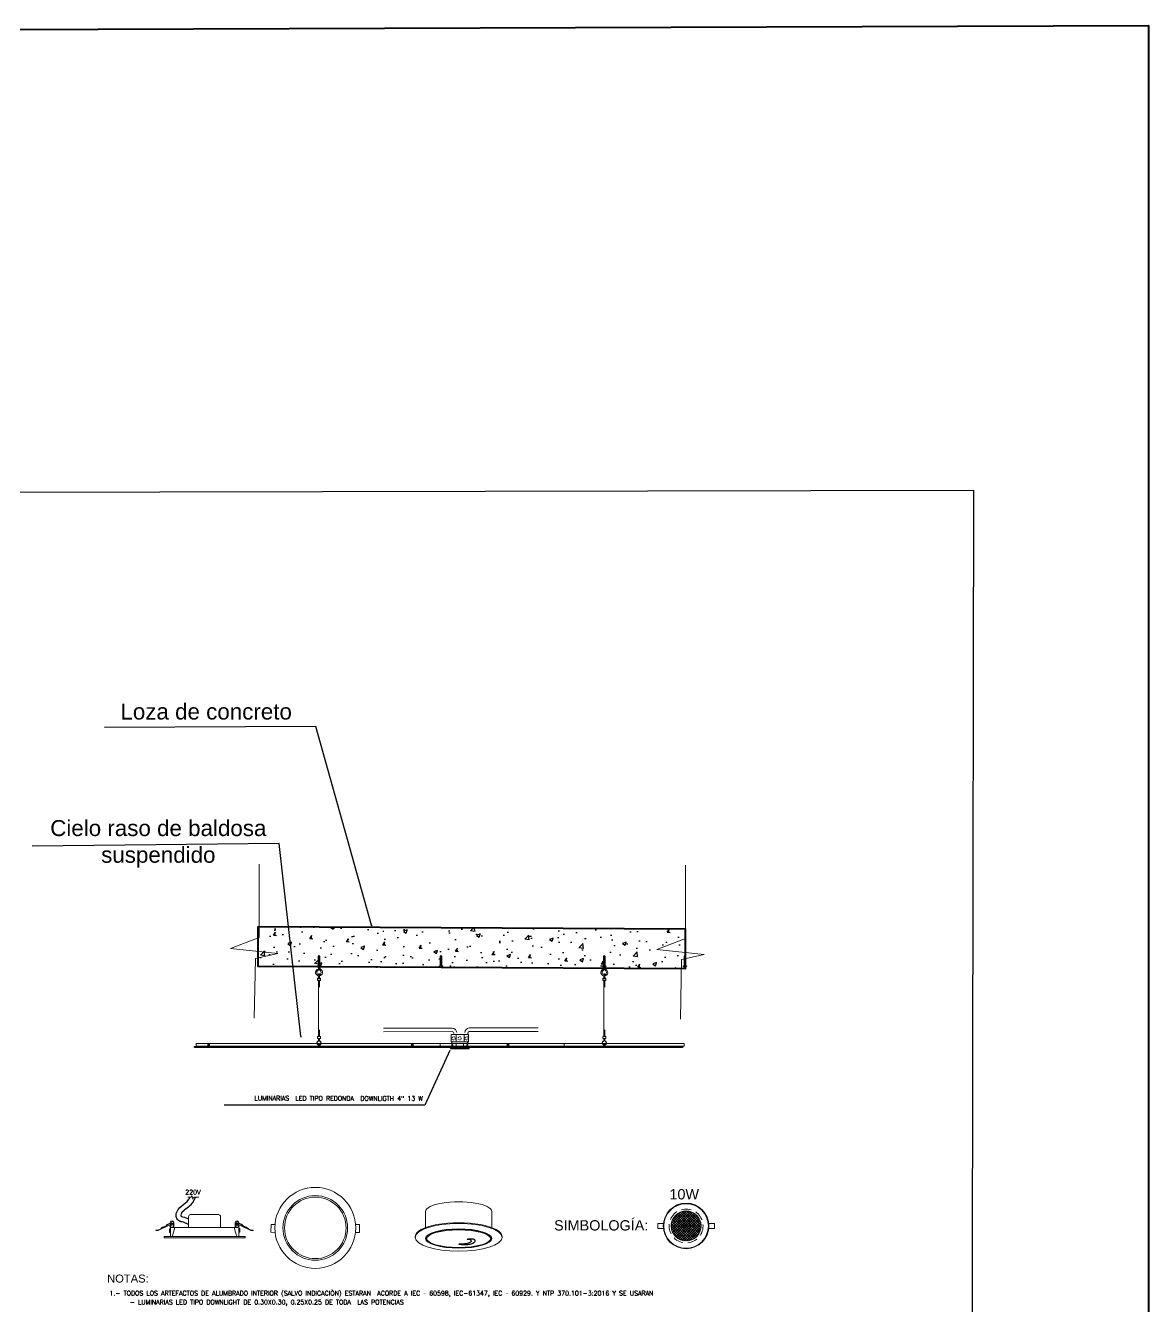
# Model space of a CAD drawing. Header units: inches. Extents: x 1693 to 10990, y 1878 to 5055.
# Drawn here: x 10663.2 to 10782.5, y 4143.4 to 4279.5 of the extents above; entities that cross this region are included whole.
import ezdxf

# ---------------------------------------------------------------- set-up
doc = ezdxf.new("R2010")
doc.units = ezdxf.units.IN
doc.linetypes.add('HIDDEN', pattern=[0.375, 0.25, -0.125])
doc.linetypes.add('RAYITAS', pattern=[0.375, 0.25, -0.125])
for name, color, linetype, lineweight in [('0-ALIMENTADOR', 1, 'Continuous', 0), ('0-metal', 154, 'Continuous', 20), ('903', 1, 'Continuous', 0), ('ALAMBRADO', 140, 'Continuous', 40), ('Cable Alumbrado', 150, 'Continuous', 30), ('CAJAPASE', 1, 'Continuous', 0), ('CIELO RASO', 41, 'Continuous', 13), ('CORTE LOSA', 67, 'Continuous', 40), ('HACH CONCRETO', 251, 'Continuous', 20), ('Luminarias', 6, 'Continuous', 0), ('MUROS-05', 7, 'Continuous', 40), ('PLUMA O.09', 102, 'Continuous', 9), ('PLUMA O.2', 5, 'Continuous', 20), ('R. INTERRUP.', 125, 'Continuous', 30), ('TABLEROS', 240, 'Continuous', 0), ('TEXTO1', 3, 'Continuous', 0), ('TORNILLO', 127, 'Continuous', 13), ('tuberia', 6, 'Continuous', 25)]:
    doc.layers.add(name, color=color, linetype=linetype, lineweight=lineweight)
doc.layers.add('ALUMINIO', color=7, linetype='Continuous', lineweight=30, true_color=0xd1d1d1)
doc.layers.add('TEXTO 1', color=7, linetype='Continuous', lineweight=0, true_color=0x2474f5)
doc.layers.add('CAJA DE ACOMETIDA', color=2, linetype='Continuous')
doc.layers.add('SELLOS', color=3, linetype='Continuous')
doc.styles.add('R80-50', font='ROMANS.shx', dxfattribs={"width": 1.3, "height": 0.13})
doc.styles.add('Romans', font='romans.shx')
doc.styles.get("Standard").update_dxf_attribs({"font": 'arial.ttf'})
doc.styles.add('SWIS', font='swisse.ttf')
doc.styles.add('TEXXXXXX', font='arial.ttf')
doc.dimstyles.get("Standard").update_dxf_attribs({"dimtxt": 0.18, "dimasz": 0.18, "dimexe": 0.18, "dimexo": 0.0625, "dimgap": 0.09, "dimtad": 0, "dimtih": 1, "dimtoh": 1, "dimdec": 4, "dimzin": 0, "dimdsep": 46, "dimtxsty": 'Standard', "dimcen": 0.09, "dimadec": 0, "dimazin": 0, "dimtfac": 1, "dimtdec": 4, "dimtofl": 0, "dimtmove": 0, "dimatfit": 3, "dimfxl": 1, "dimtolj": 1, "dimtzin": 0, "dimarcsym": 0})
doc.dimstyles.new('UNO-EN-50-2', dxfattribs={"dimtxt": 0.09, "dimasz": 0.08, "dimexe": 0.15, "dimexo": 0.1, "dimgap": 0.05, "dimtad": 2, "dimdec": 3, "dimzin": 4, "dimdsep": 46, "dimtxsty": 'R80-50', "dimblk1": 'TRAZO2', "dimblk2": 'TRAZO2', "dimsah": 1, "dimcen": 0.1, "dimdle": 0.09, "dimclrd": 256, "dimclre": 256, "dimclrt": 256, "dimadec": 0, "dimazin": 0, "dimtfac": 0.111111, "dimtdec": 3, "dimtix": 1, "dimtmove": 2, "dimatfit": 3, "dimldrblk": 'TRAZO2', "dimfxl": 1, "dimtvp": 1.25, "dimtolj": 1, "dimtzin": 4, "dimarcsym": 0})

# ---------------------------------------------------------------- blocks, each defined once
blk = doc.blocks.new('tarug')
at = {"layer": 'TORNILLO'}
for p, q in [((2278.0464, 1204.9755), (2278.0429, 1204.972)), ((2278.0464, 1204.9745), (2278.0434, 1204.9715)), ((2278.05, 1204.9755), (2278.05, 1205.0118)), ((2278.0505, 1205.0118), (2278.05, 1205.0118)), ((2278.05, 1204.9755), (2278.0505, 1204.9755)), ((2278.0505, 1204.9755), (2278.0505, 1205.0118)), ((2278.0541, 1204.9755), (2278.0576, 1204.972)), ((2278.0541, 1204.9745), (2278.0571, 1204.9715)), ((2278.0429, 1204.972), (2278.0439, 1204.971)), ((2278.0464, 1204.9734), (2278.0439, 1204.971)), ((2278.0531, 1204.9665), (2278.0474, 1204.9665)), ((2278.0541, 1204.9734), (2278.0566, 1204.971)), ((2278.0576, 1204.972), (2278.0566, 1204.971))]:
    blk.add_line(p, q, dxfattribs=at)
for points in [[(2278.0464, 1204.9677), (2278.0451, 1204.9665), (2278.0474, 1204.9665), (2278.0474, 1204.9758)], [(2278.0464, 1205.0085), (2278.0464, 1205.0118), (2278.0502, 1205.0164), (2278.0541, 1205.0118), (2278.0541, 1205.0085)], [(2278.0464, 1205.0085), (2278.0486, 1205.009), (2278.0486, 1205.0075), (2278.0464, 1205.007)], [(2278.0464, 1205.004), (2278.0464, 1205.007)], [(2278.0464, 1205.007), (2278.0464, 1205.004)], [(2278.0464, 1205.004), (2278.0486, 1205.0045), (2278.0486, 1205.003), (2278.0464, 1205.0025)], [(2278.0464, 1204.9995), (2278.0464, 1205.0025)], [(2278.0464, 1205.0025), (2278.0464, 1204.9995)], [(2278.0464, 1204.9995), (2278.0486, 1205), (2278.0486, 1204.9985), (2278.0464, 1204.998)], [(2278.0464, 1204.995), (2278.0464, 1204.998)], [(2278.0464, 1204.998), (2278.0464, 1204.995)], [(2278.0464, 1204.995), (2278.0486, 1204.9955), (2278.0486, 1204.994), (2278.0464, 1204.9935)], [(2278.0464, 1204.9905), (2278.0464, 1204.9935)], [(2278.0464, 1204.9935), (2278.0464, 1204.9905)], [(2278.0464, 1204.9905), (2278.0486, 1204.991), (2278.0486, 1204.9895), (2278.0464, 1204.989)], [(2278.0464, 1204.986), (2278.0464, 1204.989)], [(2278.0464, 1204.989), (2278.0464, 1204.986)], [(2278.0464, 1204.986), (2278.0486, 1204.9865), (2278.0486, 1204.985), (2278.0464, 1204.9845)], [(2278.0464, 1204.9815), (2278.0464, 1204.9845)], [(2278.0464, 1204.9845), (2278.0464, 1204.9815)], [(2278.0464, 1204.9815), (2278.0486, 1204.982), (2278.0486, 1204.9805), (2278.0464, 1204.98)], [(2278.0464, 1204.977), (2278.0464, 1204.98)], [(2278.0464, 1204.98), (2278.0464, 1204.977)], [(2278.0464, 1204.977), (2278.0486, 1204.9775), (2278.0486, 1204.976), (2278.0464, 1204.9755)], [(2278.0464, 1204.9677), (2278.0464, 1204.9755)], [(2278.0541, 1205.0085), (2278.0519, 1205.009), (2278.0519, 1205.0075), (2278.0541, 1205.007)], [(2278.0541, 1205.004), (2278.0519, 1205.0045), (2278.0519, 1205.003), (2278.0541, 1205.0025)], [(2278.0541, 1204.9995), (2278.0519, 1205), (2278.0519, 1204.9985), (2278.0541, 1204.998)], [(2278.0541, 1204.995), (2278.0519, 1204.9955), (2278.0519, 1204.994), (2278.0541, 1204.9935)], [(2278.0541, 1204.9905), (2278.0519, 1204.991), (2278.0519, 1204.9895), (2278.0541, 1204.989)], [(2278.0541, 1204.986), (2278.0519, 1204.9865), (2278.0519, 1204.985), (2278.0541, 1204.9845)], [(2278.0541, 1204.9815), (2278.0519, 1204.982), (2278.0519, 1204.9805), (2278.0541, 1204.98)], [(2278.0541, 1204.977), (2278.0519, 1204.9775), (2278.0519, 1204.976), (2278.0541, 1204.9755)], [(2278.0531, 1204.9758), (2278.0531, 1204.9665), (2278.0554, 1204.9665), (2278.0541, 1204.9677)], [(2278.0541, 1205.007), (2278.0541, 1205.004)], [(2278.0541, 1205.0025), (2278.0541, 1204.9995)], [(2278.0541, 1204.998), (2278.0541, 1204.995)], [(2278.0541, 1204.9935), (2278.0541, 1204.9905)], [(2278.0541, 1204.989), (2278.0541, 1204.986)], [(2278.0541, 1204.9845), (2278.0541, 1204.9815)], [(2278.0541, 1204.98), (2278.0541, 1204.977)], [(2278.0541, 1204.9755), (2278.0541, 1204.9677)]]:
    blk.add_lwpolyline(points, dxfattribs=at)
blk = doc.blocks.new('torgan')
at = {"layer": 'TORNILLO'}
for p, q in [((2278.0715, 1205.013), (2278.0697, 1205.0106)), ((2278.0697, 1204.9731), (2278.0697, 1205.0106)), ((2278.0715, 1205.013), (2278.0733, 1205.0106)), ((2278.0733, 1204.9752), (2278.0733, 1205.0106)), ((2278.0744, 1204.976), (2278.0686, 1204.9723)), ((2278.0686, 1204.9584), (2278.0686, 1204.9723)), ((2278.0686, 1204.9584), (2278.0795, 1204.9476)), ((2278.0744, 1204.9608), (2278.0744, 1204.976)), ((2278.0744, 1204.9608), (2278.0835, 1204.9516))]:
    blk.add_line(p, q, dxfattribs=at)
for points in [[(2278.0739, 1205.0104), (2278.0744, 1205.0098), (2278.0691, 1205.0064), (2278.0686, 1205.0071), (2278.0739, 1205.0104)], [(2278.0739, 1205.0067), (2278.0744, 1205.006), (2278.0691, 1205.0026), (2278.0686, 1205.0033), (2278.0739, 1205.0067)], [(2278.0739, 1205.0029), (2278.0744, 1205.0023), (2278.0691, 1204.9989), (2278.0686, 1204.9996), (2278.0739, 1205.0029)], [(2278.0739, 1204.9992), (2278.0744, 1204.9985), (2278.0691, 1204.9952), (2278.0686, 1204.9958), (2278.0739, 1204.9992)], [(2278.0739, 1204.9954), (2278.0744, 1204.9948), (2278.0691, 1204.9914), (2278.0686, 1204.9921), (2278.0739, 1204.9954)], [(2278.0739, 1204.9917), (2278.0744, 1204.991), (2278.0691, 1204.9877), (2278.0686, 1204.9883), (2278.0739, 1204.9917)], [(2278.0739, 1204.9879), (2278.0744, 1204.9873), (2278.0691, 1204.9839), (2278.0686, 1204.9846), (2278.0739, 1204.9879)], [(2278.0739, 1204.9842), (2278.0744, 1204.9835), (2278.0691, 1204.9802), (2278.0686, 1204.9808), (2278.0739, 1204.9842)], [(2278.0739, 1204.9804), (2278.0744, 1204.9798), (2278.0691, 1204.9764), (2278.0686, 1204.9771), (2278.0739, 1204.9804)]]:
    blk.add_lwpolyline(points, dxfattribs=at)
for centre, radius, start, end in [((2278.0715, 1204.9396), 0.017, 120.28309, 45), ((2278.0715, 1204.9396), 0.0112, 120.28309, 45), ((2278.0644, 1204.9518), 0.00287, 300.28309, 120.28309)]:
    blk.add_arc(centre, radius, start, end, dxfattribs=at)
blk = doc.blocks.new('TRAZO2')
blk.add_line((1.35, 0), (-1.15, 0))
at = {"color": 1}
blk.add_line((-0.5, -0.5), (0.5, 0.5), dxfattribs=at)
blk = doc.blocks.new('A$C63C62BEA')
at = {"layer": 'CAJAPASE', "color": 1, "linetype": 'Continuous'}
for p, q in [((0, 1.16), (2.66, 1.16)), ((0, 1.16), (0, 0.05)), ((0.05, 0), (2.61, 0)), ((0.74, 1.16), (0.74, 0.05)), ((2, 0.05), (2, 1.16)), ((2.66, 0.05), (2.66, 1.16))]:
    blk.add_line(p, q, dxfattribs=at)
at = {"layer": 'CAJAPASE', "color": 1, "linetype": 'HIDDEN', "ltscale": 0.5}
for centre in [(0.37, 0.55), (1.3, 0.55), (2.34, 0.55)]:
    blk.add_circle(centre, 0.246, dxfattribs=at)
at = {"layer": 'CAJAPASE', "color": 1, "linetype": 'Continuous'}
for centre, start, end in [((0.06, 0.06), 182.205, 267.795), ((2.6, 0.06), 272.205, 357.795)]:
    blk.add_arc(centre, 0.0562, start, end, dxfattribs=at)
blk = doc.blocks.new('LED DOWNLIGHT 4P 13W')
at = {"lineweight": 15}
h = blk.add_hatch(dxfattribs=at)
h.set_pattern_fill('ANSI37', color=6, scale=0.0028)
h.paths.add_polyline_path([(237.1826, -536.0203, 1), (237.3323, -536.0203, 1)])
h.paths.add_polyline_path([(237.1981, -536.033), (237.3155, -536.033), (237.3155, -536.0024), (237.1981, -536.0024)], flags=24)
at = {"layer": 'Cable Alumbrado', "lineweight": 18}
h = blk.add_hatch(dxfattribs=at)
h.set_pattern_fill('ANGLE', color=6, scale=1.133348)
h.set_pattern_definition([(0, (-31.638, 71.477), (0, 7.91644), [5.75741, -2.15903]), (90, (-31.638, 71.477), (-7.91644, 5e-16), [5.75741, -2.15903])])
h.paths.add_polyline_path([(237.1826, -536.0203, 1), (237.3323, -536.0203, 1)])
at = {"layer": 'Cable Alumbrado'}
h = blk.add_hatch(dxfattribs=at)
h.set_pattern_fill('ANGLE', color=6, scale=1.11044)
h.set_pattern_definition([(0, (-26.203, 59.198), (0, 7.75642), [5.64103, -2.11539]), (90, (-26.203, 59.198), (-7.75642, 5e-16), [5.64103, -2.11539])])
edge = h.paths.add_edge_path()
edge.add_arc((237.2575, -536.0203), 0.0749, 0, 360)
at = {"layer": 'Cable Alumbrado', "ltscale": 0.25}
h = blk.add_hatch(dxfattribs=at)
h.set_pattern_fill('ANGLE', color=6)
h.set_pattern_definition([(0, (0, 0), (0, 6.985), [5.08, -1.905]), (90, (0, 0), (-6.985, 4e-16), [5.08, -1.905])])
h.paths.add_polyline_path([(237.1826, -536.0203, 1), (237.3323, -536.0203, 1)])
h.paths.add_polyline_path([(237.1981, -536.033), (237.3155, -536.033), (237.3155, -536.0024), (237.1981, -536.0024)], flags=24)
at = {"layer": 'Cable Alumbrado', "color": 6, "lineweight": 15}
for points in [[(237.1155, -536.0078), (237.1442, -536.0078), (237.1442, -536.0329), (237.1155, -536.0329)], [(237.3708, -536.0078), (237.3995, -536.0078), (237.3995, -536.0329), (237.3708, -536.0329)]]:
    blk.add_lwpolyline(points, close=True, dxfattribs=at)
for radius in [0.1139, 0.1114]:
    blk.add_circle((237.2575, -536.0203), radius, dxfattribs=at)
at = {"layer": 'Cable Alumbrado', "color": 6, "linetype": 'RAYITAS', "lineweight": 15, "ltscale": 0.2}
blk.add_circle((237.2575, -536.0203), 0.0847, dxfattribs=at)
at = {"layer": 'Cable Alumbrado', "color": 6, "lineweight": 20}
blk.add_circle((237.2575, -536.0203), 0.0749, dxfattribs=at)
at = {"layer": 'Luminarias', "linetype": 'RAYITAS'}
blk.add_text(' 13W', height=0.02, dxfattribs=at).set_placement((237.2183, -536.0276))

msp = doc.modelspace()

# ---------------------------------------------------------------- hatches: boundary and pattern name
at = {"layer": 'HACH CONCRETO', "lineweight": 25}
h = msp.add_hatch(dxfattribs=at)
h.set_pattern_fill('AR-CONC', color=256, scale=0.021256)
h.set_pattern_definition([(50, (-53514.7297, -29080.659), (3.87249651, -0.33879938), [0.40492462, -4.45417086]), (355, (-53514.7297, -29080.659), (-0.74913014, 4.06108248), [0.3239397, -3.5633491]), (100.4514447, (-53514.407, -29080.687), (3.12336636, 3.72228293), [0.34413298, -3.7854659]), (46.1842, (-53514.7297, -29079.579), (5.76202513, -0.89364692), [0.60738694, -6.6812563]), (96.635558, (-53514.2495, -29079.6536), (5.04623515, 5.25926144), [0.5161997, -5.67820397]), (351.184151, (-53514.7297, -29079.579), (5.04623515, 5.25926144), [0.48590885, -5.34499934]), (21, (-53514.1898, -29079.849), (3.22269818, -2.17373737), [0.40492462, -4.45417086]), (326, (-53514.1898, -29079.849), (1.31365685, 3.91507837), [0.3239397, -3.5633367]), (71.451445, (-53513.9212, -29080.0302), (4.53635503, 1.74134102), [0.34413298, -3.78545937]), (37.5, (-53514.7297, -29080.6589), (0.065650998, 1.797292247), [0, -3.52014473, 0, -3.61732664, 0, -3.57683418]), (7.5, (-53514.7297, -29080.659), (1.420311113, 2.129426854), [0, -2.062416084, 0, -3.439159805, 0, -1.363246234]), (327.5, (-53515.9337, -29080.6589), (2.882098202, -0.121769528), [0, -1.349748746, 0, -4.21121609, 0, -5.58795981]), (317.5, (-53516.4735, -29080.659), (3.14861696, 0.54046259), [0, -1.75467337, 0, -2.7966794, 0, -3.96826131])])
h.paths.add_polyline_path([(10687.89, 4183.75), (10687.89, 4179.499), (10733.302, 4179.249), (10733.302, 4183.5)])

# ---------------------------------------------------------------- linework, layer by layer
at = {"color": 1, "lineweight": 0, "elevation": 152524.306}
msp.add_lwpolyline([(10709.33, 4171.334), (10708.987, 4171.334, 0.4150621), (10708.938, 4171.285), (10708.939, 4171.013), (10709.722, 4171.013), (10709.721, 4171.285, 0.4133655), (10709.672, 4171.334), (10709.33, 4171.334)], format="xyb", dxfattribs=at)
msp.add_lwpolyline([(10708.604, 4171.013), (10710.057, 4171.013)], dxfattribs=at)
at = {"color": 1, "lineweight": 0}
for points in [[(10681.597, 4154.975), (10681.072, 4154.975), (10680.956, 4154.764), (10680.86, 4155.168), (10680.781, 4154.975), (10680.445, 4154.975)], [(10679.052, 4151.75), (10685.361, 4151.75)], [(10677.918, 4150.652), (10686.519, 4150.652)]]:
    msp.add_lwpolyline(points, dxfattribs=at)
msp.add_lwpolyline([(10682.202, 4153.143), (10680.715, 4153.143, 0.4150621), (10680.502, 4152.93), (10680.506, 4151.75), (10683.907, 4151.75), (10683.903, 4152.931, 0.4133655), (10683.691, 4153.143), (10682.202, 4153.143)], format="xyb", dxfattribs=at)
at = {"color": 3, "lineweight": 30}
for points, knots in [([(10680.505, 4152.101), (10679.967, 4152.336), (10679.855, 4152.353), (10679.677, 4152.392), (10679.587, 4152.392), (10679.285, 4152.616), (10679.21, 4152.804), (10679.174, 4153.041), (10679.183, 4153.145), (10679.268, 4153.54), (10679.489, 4153.864), (10680.079, 4154.306), (10680.319, 4154.425), (10680.582, 4154.826), (10680.622, 4154.895), (10680.661, 4154.975)], [0, 0, 0, 0, 0.5828498, 0.5828498, 0.8462408, 0.8462408, 1.1096317, 1.1096317, 1.3730227, 1.3730227, 2.0710269, 2.0710269, 2.7690312, 2.7690312, 2.897175, 2.897175, 2.897175, 2.897175]), ([(10680.503, 4152.67), (10679.889, 4152.945), (10679.636, 4152.773), (10679.762, 4153.64), (10680.896, 4154.087), (10681.23, 4154.975)], [0, 0, 0, 0, 1, 2, 2.9875285, 2.9875285, 2.9875285, 2.9875285])]:
    msp.add_open_spline(points, degree=3, knots=knots, dxfattribs=at)
at = {"layer": '0-ALIMENTADOR', "color": 3}
for p, q in [((10708.492, 4171.141, 152524.306), (10708.492, 4171.114, 152524.306)), ((10708.578, 4171.015, 152524.306), (10708.578, 4171.141, 152524.306)), ((10710.084, 4171.013, 152524.306), (10710.084, 4171.14, 152524.306)), ((10710.169, 4171.14, 152524.306), (10710.169, 4171.112, 152524.306)), ((10678.567, 4152.307), (10678.567, 4152.187)), ((10678.938, 4151.758), (10678.938, 4152.307)), ((10685.477, 4151.75), (10685.477, 4152.3)), ((10685.847, 4152.3), (10685.847, 4152.18))]:
    msp.add_line(p, q, dxfattribs=at)
at = {"layer": '0-ALIMENTADOR', "color": 3, "elevation": 152524.306}
for points in [[(10708.478, 4171.566), (10708.461, 4171.517), (10708.494, 4171.257, -0.2150706), (10708.482, 4171.218), (10708.476, 4171.21), (10708.476, 4171.2)], [(10708.537, 4171.184), (10708.533, 4171.247, 0.1529493), (10708.523, 4171.274, 0.0267498), (10708.507, 4171.3), (10708.5, 4171.391, 0.0599848), (10708.496, 4171.409), (10708.481, 4171.444), (10708.472, 4171.521), (10708.487, 4171.567), (10708.479, 4171.569)], [(10708.481, 4171.444), (10708.502, 4171.276), (10708.506, 4171.272, -0.1997668), (10708.523, 4171.238), (10708.526, 4171.184)], [(10710.125, 4171.182), (10710.128, 4171.245, -0.1529493), (10710.139, 4171.273, -0.0267498), (10710.155, 4171.299), (10710.162, 4171.389, -0.0599848), (10710.166, 4171.407), (10710.181, 4171.443), (10710.191, 4171.519), (10710.176, 4171.565), (10710.184, 4171.567)], [(10710.181, 4171.443), (10710.16, 4171.274), (10710.156, 4171.27, 0.1997668), (10710.139, 4171.236), (10710.136, 4171.182)], [(10710.185, 4171.564), (10710.201, 4171.515), (10710.167, 4171.255, 0.2150706), (10710.179, 4171.216), (10710.186, 4171.208), (10710.185, 4171.198)]]:
    msp.add_lwpolyline(points, format="xyb", dxfattribs=at)
for points in [[(10708.51, 4171.137), (10708.507, 4171.015)], [(10708.558, 4171.137), (10708.559, 4171.015)], [(10710.103, 4171.135), (10710.103, 4171.013)], [(10710.151, 4171.135), (10710.154, 4171.013)], [(10708.343, 4170.76), (10710.324, 4170.76), (10710.324, 4170.793), (10708.343, 4170.793), (10708.343, 4170.76)], [(10708.494, 4170.984), (10708.473, 4170.984), (10708.473, 4170.897), (10708.494, 4170.897)], [(10708.492, 4171.114), (10708.492, 4171.114), (10708.492, 4171.015)], [(10708.494, 4170.793), (10708.494, 4171.013), (10708.604, 4171.013)], [(10710.174, 4170.793), (10710.174, 4171.013), (10710.057, 4171.013)], [(10710.169, 4171.112), (10710.169, 4171.112), (10710.169, 4171.013)], [(10710.174, 4170.991), (10710.194, 4170.991), (10710.194, 4170.905), (10710.174, 4170.905)]]:
    msp.add_lwpolyline(points, dxfattribs=at)
at = {"layer": '0-ALIMENTADOR', "color": 3}
for points in [[(10678.567, 4152.238), (10678.567, 4152.238), (10678.297, 4152.13, 0.1529493), (10678.198, 4152.049, 0.0267498), (10678.113, 4151.949), (10677.752, 4151.796, 0.0599848), (10677.681, 4151.756), (10677.556, 4151.643), (10677.252, 4151.499), (10677.044, 4151.499), (10677.047, 4151.462)], [(10677.556, 4151.643), (10678.222, 4151.962), (10678.231, 4151.984, -0.1997668), (10678.348, 4152.099), (10678.567, 4152.187)], [(10685.847, 4152.23), (10685.847, 4152.23), (10686.118, 4152.122, -0.1529493), (10686.216, 4152.042, -0.0267498), (10686.302, 4151.941), (10686.663, 4151.788, -0.0599848), (10686.734, 4151.748), (10686.859, 4151.636), (10687.162, 4151.491), (10687.37, 4151.491), (10687.367, 4151.455)], [(10686.859, 4151.636), (10686.193, 4151.954), (10686.184, 4151.976, 0.1997668), (10686.067, 4152.091), (10685.847, 4152.18)], [(10677.059, 4151.462), (10677.284, 4151.462), (10678.311, 4151.957, -0.2150706), (10678.486, 4151.961), (10678.527, 4151.944), (10678.567, 4151.959)], [(10687.355, 4151.455), (10687.131, 4151.455), (10686.104, 4151.949, 0.2150706), (10685.929, 4151.953), (10685.888, 4151.936), (10685.847, 4151.951)]]:
    msp.add_lwpolyline(points, format="xyb", dxfattribs=at)
for points in [[(10678.567, 4152.187), (10678.567, 4152.187), (10678.567, 4151.758)], [(10678.646, 4152.286), (10678.633, 4151.758)], [(10678.854, 4152.286), (10678.856, 4151.758)], [(10685.56, 4152.279), (10685.559, 4151.75)], [(10685.768, 4152.279), (10685.782, 4151.75)], [(10685.847, 4152.18), (10685.847, 4152.18), (10685.847, 4151.75)], [(10689.692, 4152.098), (10689.272, 4152.104), (10689.261, 4151.255), (10689.702, 4151.253)], [(10698.26, 4152.098), (10698.68, 4152.098), (10698.68, 4151.249), (10698.25, 4151.252)], [(10677.918, 4150.652), (10686.519, 4150.652), (10686.519, 4150.796), (10677.918, 4150.796), (10677.918, 4150.652)], [(10678.574, 4151.624), (10678.485, 4151.624), (10678.485, 4151.248), (10678.574, 4151.248)], [(10678.574, 4150.796), (10678.574, 4151.75), (10679.052, 4151.75)], [(10685.866, 4150.796), (10685.866, 4151.75), (10685.361, 4151.75)], [(10685.866, 4151.656), (10685.955, 4151.656), (10685.955, 4151.28), (10685.866, 4151.28)]]:
    msp.add_lwpolyline(points, dxfattribs=at)
for centre, radius in [((10708.534, 4171.137, 152524.306), 0.024), ((10710.127, 4171.135, 152524.306), 0.024), ((10693.976, 4151.726), 4.3), ((10693.976, 4151.726), 3.434), ((10693.976, 4151.726), 3.27), ((10678.75, 4152.286), 0.104), ((10685.664, 4152.279), 0.104)]:
    msp.add_circle(centre, radius, dxfattribs=at)
for centre, radius, start, end in [((10708.568, 4171.197, 152524.306), 0.092, 177.73108, 214.59892), ((10708.535, 4171.141, 152524.306), 0.0427, 0, 180), ((10708.568, 4171.197, 152524.306), 0.092, 230.93673, 235.83549), ((10710.127, 4171.14, 152524.306), 0.0427, 0, 180), ((10710.083, 4171.201, 152524.306), 0.103, 307.35072, 311.93248), ((10710.083, 4171.201, 152524.306), 0.103, 327.06006, 358.85667), ((10706.382, 4171.587, 152524.306), 2.295, 339.76249, 345.51661), ((10711.932, 4171.486, 152524.306), 1.934, 194.16279, 201.00167), ((10678.753, 4152.307), 0.185, 0, 180), ((10678.382, 4152.4), 0.487, 301.73485, 340.1226), ((10685.662, 4152.3), 0.185, 0, 180), ((10686.032, 4152.392), 0.487, 199.8774, 238.26515), ((10669.407, 4154.242), 9.962, 339.76249, 345.51661), ((10693.499, 4153.804), 8.393, 194.16279, 201.00167)]:
    msp.add_arc(centre, radius, start, end, dxfattribs=at)
at = {"layer": '0-metal', "elevation": 198180.461}
for points in [[(10694.202, 4178.247), (10694.538, 4178.247), (10694.538, 4178.024), (10694.202, 4178.024)], [(10694.213, 4178.236), (10694.528, 4178.236), (10694.528, 4178.034), (10694.213, 4178.034)], [(10724.526, 4178.247), (10724.862, 4178.247), (10724.862, 4178.024), (10724.526, 4178.024)], [(10724.537, 4178.236), (10724.851, 4178.236), (10724.851, 4178.034), (10724.537, 4178.034)], [(10694.528, 4172.051), (10694.213, 4172.051), (10694.213, 4171.85), (10694.528, 4171.85)], [(10724.851, 4172.051), (10724.537, 4172.051), (10724.537, 4171.85), (10724.851, 4171.85)]]:
    msp.add_lwpolyline(points, close=True, dxfattribs=at)
for points in [[(10694.306, 4178.459), (10694.306, 4178.236)], [(10694.306, 4172.051), (10694.306, 4178.034)], [(10694.317, 4178.461), (10694.317, 4178.236)], [(10694.317, 4172.051), (10694.317, 4178.034)], [(10694.423, 4178.247), (10694.423, 4178.461)], [(10694.423, 4177.294), (10694.423, 4178.024)], [(10694.434, 4178.247), (10694.434, 4178.459)], [(10694.434, 4177.294), (10694.434, 4178.024)], [(10724.63, 4178.459), (10724.63, 4178.236)], [(10724.63, 4172.051), (10724.63, 4178.034)], [(10724.641, 4178.461), (10724.641, 4178.236)], [(10724.641, 4172.051), (10724.641, 4178.034)], [(10724.747, 4178.247), (10724.747, 4178.461)], [(10724.747, 4177.294), (10724.747, 4178.024)], [(10724.758, 4178.247), (10724.758, 4178.459)], [(10724.758, 4177.294), (10724.758, 4178.024)], [(10694.423, 4172.051), (10694.423, 4172.781)], [(10694.434, 4172.051), (10694.434, 4172.781)], [(10724.747, 4172.051), (10724.747, 4172.781)], [(10724.758, 4172.051), (10724.758, 4172.781)], [(10694.306, 4171.579), (10694.306, 4171.85)], [(10694.317, 4171.579), (10694.317, 4171.85)], [(10724.63, 4171.579), (10724.63, 4171.85)], [(10724.641, 4171.579), (10724.641, 4171.85)]]:
    msp.add_lwpolyline(points, dxfattribs=at)
for points in [[(10694.314, 4171.589, 7.3289386), (10694.434, 4171.587), (10694.434, 4171.85)], [(10694.317, 4171.579, 7.8729833), (10694.423, 4171.579), (10694.423, 4171.85)], [(10724.638, 4171.589, 7.3289386), (10724.758, 4171.587), (10724.758, 4171.85)], [(10724.641, 4171.579, 7.8729833), (10724.747, 4171.579), (10724.747, 4171.85)]]:
    msp.add_lwpolyline(points, format="xyb", dxfattribs=at)
at = {"layer": '0-metal', "extrusion": (0, 0, -1)}
for centre, start_param, end_param in [((10694.37, 4178.562, 198180.461), 3.9553045, 4.3393272), ((10694.37, 4178.562, 198180.461), -1.0670984, 2.3278759), ((10724.694, 4178.562, 198180.461), 3.9553045, 4.3393272), ((10724.694, 4178.562, 198180.461), -1.0670984, 2.3278759)]:
    msp.add_ellipse(centre, major_axis=(0, 0.146), ratio=0.4995688, start_param=start_param, end_param=end_param, dxfattribs=at)
at = {"layer": '0-metal'}
for points in [[(10694.306, 4178.459, 198180.461), (10694.3, 4178.473, 198180.461), (10694.295, 4178.489, 198180.461), (10694.292, 4178.51, 198180.461)], [(10724.63, 4178.459, 198180.461), (10724.624, 4178.473, 198180.461), (10724.619, 4178.489, 198180.461), (10724.616, 4178.51, 198180.461)]]:
    msp.add_open_spline(points, degree=3, dxfattribs=at)
for points in [[(10694.296, 4178.635, 198180.461), (10694.315, 4178.701, 198180.461), (10694.366, 4178.736, 198180.461), (10694.455, 4178.664, 198180.461), (10694.468, 4178.533, 198180.461), (10694.434, 4178.459, 198180.461)], [(10724.62, 4178.635, 198180.461), (10724.639, 4178.701, 198180.461), (10724.69, 4178.736, 198180.461), (10724.779, 4178.664, 198180.461), (10724.791, 4178.533, 198180.461), (10724.758, 4178.459, 198180.461)]]:
    msp.add_open_spline(points, degree=3, knots=[5.2343186, 5.2343186, 5.2343186, 5.2343186, 6.6685046, 6.6685046, 8.5918755, 8.5918755, 8.5918755, 8.5918755], dxfattribs=at)
at = {"layer": '903'}
for p, q in [((10688.009, 4190.374), (10688.009, 4182.595)), ((10733.307, 4190.264), (10733.307, 4182.485)), ((10688.009, 4182.595), (10684.973, 4181.408)), ((10733.307, 4182.485), (10730.271, 4181.298)), ((10684.973, 4181.408), (10689.989, 4180.881)), ((10689.989, 4180.881), (10687.613, 4180.353)), ((10730.271, 4181.298), (10735.287, 4180.771)), ((10735.287, 4180.771), (10732.911, 4180.243)), ((10687.613, 4180.353), (10687.481, 4174.023)), ((10732.911, 4180.243), (10732.779, 4173.913))]:
    msp.add_line(p, q, dxfattribs=at)
at = {"layer": 'ALUMINIO', "color": 9, "true_color": 0xc7c8ca, "elevation": 198180.461}
for points in [[(10682.385, 4170.885), (10682.385, 4170.991), (10682.597, 4170.991), (10682.597, 4171.31), (10682.703, 4171.31), (10682.703, 4170.991), (10682.916, 4170.991), (10682.916, 4170.885)], [(10694.105, 4170.885), (10694.105, 4170.991), (10694.317, 4170.991), (10694.317, 4171.31), (10694.423, 4171.31), (10694.423, 4170.991), (10694.636, 4170.991), (10694.636, 4170.885)], [(10694.105, 4170.885), (10694.105, 4170.991), (10694.317, 4170.991), (10694.317, 4171.31), (10694.423, 4171.31), (10694.423, 4170.991), (10694.636, 4170.991), (10694.636, 4170.885)], [(10704.024, 4170.885), (10704.024, 4170.991), (10704.237, 4170.991), (10704.237, 4171.31), (10704.343, 4171.31), (10704.343, 4170.991), (10704.555, 4170.991), (10704.555, 4170.885)], [(10714.185, 4170.885), (10714.185, 4170.991), (10714.397, 4170.991), (10714.397, 4171.31), (10714.504, 4171.31), (10714.504, 4170.991), (10714.716, 4170.991), (10714.716, 4170.885)], [(10724.428, 4170.885), (10724.428, 4170.991), (10724.641, 4170.991), (10724.641, 4171.31), (10724.747, 4171.31), (10724.747, 4170.991), (10724.96, 4170.991), (10724.96, 4170.885)], [(10681.138, 4170.991), (10694.105, 4170.991), (10694.105, 4170.885), (10681.138, 4170.885)], [(10694.636, 4170.991), (10707.071, 4170.991), (10707.071, 4170.885), (10694.636, 4170.885)], [(10707.071, 4170.991), (10720.568, 4170.991), (10720.568, 4170.885), (10707.071, 4170.885)], [(10720.568, 4170.991), (10733.003, 4170.991), (10733.003, 4170.885), (10720.568, 4170.885)]]:
    msp.add_lwpolyline(points, close=True, dxfattribs=at)
at = {"layer": 'CAJA DE ACOMETIDA', "color": 4, "elevation": 99090.231}
msp.add_lwpolyline([(10504.429, 4229.572), (10763.934, 4230.127), (10763.365, 3900.701), (10505.685, 3900.15)], close=True, dxfattribs=at)
at = {"layer": 'CAJAPASE', "color": 2}
for p, q in [((10701.224, 4172.959, 198180.461), (10708.534, 4172.959, 198180.461)), ((10701.224, 4172.571, 198180.461), (10708.534, 4172.584, 198180.461)), ((10710.346, 4172.975, 198180.461), (10717.656, 4172.975, 198180.461)), ((10710.346, 4172.587, 198180.461), (10717.656, 4172.6, 198180.461))]:
    msp.add_line(p, q, dxfattribs=at)
for centre, radius, start, end in [((10708.513, 4172.41, 198180.461), 0.176, 349.75366, 85.06692), ((10708.516, 4172.47, 198180.461), 0.489, 2.56482, 87.8954), ((10710.413, 4172.427, 198180.461), 0.552, 96.99033, 174.93223), ((10710.384, 4172.387, 198180.461), 0.203, 100.92945, 186.8704)]:
    msp.add_arc(centre, radius, start, end, dxfattribs=at)
at = {"layer": 'CIELO RASO', "elevation": 198180.461}
for points in [[(10694.264, 4171.31), (10681.298, 4171.31), (10681.298, 4171.044), (10694.264, 4171.044)], [(10707.23, 4171.31), (10694.477, 4171.31), (10694.477, 4171.044), (10707.23, 4171.044)], [(10720.409, 4171.31), (10707.23, 4171.31), (10707.23, 4171.044), (10720.409, 4171.044)], [(10733.162, 4171.31), (10720.409, 4171.31), (10720.409, 4171.044), (10733.162, 4171.044)]]:
    msp.add_lwpolyline(points, close=True, dxfattribs=at)
at = {"layer": 'CORTE LOSA', "lineweight": 40, "elevation": 198180.461}
msp.add_lwpolyline([(10687.89, 4183.75), (10733.302, 4183.5), (10733.302, 4179.249), (10687.89, 4179.499)], close=True, dxfattribs=at)
at = {"layer": 'MUROS-05', "color": 4}
msp.add_lwpolyline([(10782.515, 3880.672), (10488.155, 3879.666), (10488.174, 4278.462), (10782.515, 4279.474)], close=True, dxfattribs=at)
at = {"layer": 'PLUMA O.09', "lineweight": 15}
for p, q in [((10704.608, 4150.722, 198180.461), (10704.608, 4150.815, 198180.461)), ((10713.819, 4150.722, 198180.461), (10713.819, 4150.815, 198180.461))]:
    msp.add_line(p, q, dxfattribs=at)
msp.add_ellipse((10709.213, 4150.815, 198180.461), major_axis=(4.606, 0), ratio=0.3181767, start_param=6.2831853, end_param=9.424778, dxfattribs=at)
for centre, major_axis, ratio in [((10709.213, 4150.722, 198180.461), (4.606, 0), 0.3181767), ((10709.213, 4150.6, 198180.461), (3.51, 0), 0.2916744)]:
    msp.add_ellipse(centre, major_axis=major_axis, ratio=ratio, dxfattribs=at)
at = {"layer": 'PLUMA O.2', "lineweight": 18}
for p, q in [((10705.703, 4151.764, 198180.461), (10705.703, 4153.476, 198180.461)), ((10712.724, 4151.764, 198180.461), (10712.724, 4153.476, 198180.461))]:
    msp.add_line(p, q, dxfattribs=at)
msp.add_ellipse((10709.213, 4153.476, 198180.461), major_axis=(3.51, 0), ratio=0.2916744, start_param=0, end_param=3.1415927, dxfattribs=at)
at = {"layer": 'R. INTERRUP.'}
msp.add_ellipse((10709.213, 4150.584, 198180.461), major_axis=(-3.414, 0), ratio=0.2828239, dxfattribs=at)
for points in [[(10710.106, 4150.534, 198180.461), (10710.595, 4150.58, 198180.461), (10710.895, 4150.488, 198180.461), (10710.948, 4150.296, 198180.461), (10710.823, 4150.125, 198180.461), (10710.391, 4149.966, 198180.461), (10709.893, 4149.925, 198180.461), (10709.407, 4149.96, 198180.461), (10709.213, 4150, 198180.461)], [(10710.106, 4150.534, 198180.461), (10710.425, 4150.489, 198180.461), (10710.55, 4150.33, 198180.461), (10710.322, 4150.136, 198180.461), (10709.947, 4150.034, 198180.461), (10709.447, 4150, 198180.461), (10709.213, 4150, 198180.461)]]:
    msp.add_spline(points, degree=3, dxfattribs=at)

# ---------------------------------------------------------------- block references
for name, p, xscale, yscale, zscale in [('tarug', (-47896.223, -26811.896, 198180.461), 25.71962177911933, 25.71962177911933, 25.71962177911933), ('tarug', (-47883.257, -26811.896, 198180.461), 25.71962177911933, 25.71962177911933, 25.71962177911933), ('tarug', (-47865.899, -26811.896, 198180.461), 25.71962177911933, 25.71962177911933, 25.71962177911933), ('tarug', (-47857.325, -26811.896, 198180.461), 25.71962177911933, 25.71962177911933, 25.71962177911933), ('torgan', (-37728.06, -21433.196, 198180.461), 21.25588576786758, 21.25588576786758, 21.25588576786758), ('torgan', (-37697.737, -21433.196, 198180.461), 21.25588576786758, 21.25588576786758, 21.25588576786758)]:
    msp.add_blockref(name, p, dxfattribs=dict(xscale=xscale, yscale=yscale, zscale=zscale))
at = {"layer": 'Cable Alumbrado', "xscale": 21.25588576786758, "yscale": 21.25588576786758, "zscale": 21.25588576786758}
msp.add_blockref('LED DOWNLIGHT 4P 13W', (5690.266, 15545.518), dxfattribs=at)
at = {"layer": 'CAJAPASE', "color": 4, "xscale": 0.6959917629142576, "yscale": 0.6959917629142576, "zscale": 0.6959917629142576}
msp.add_blockref('A$C63C62BEA', (10708.419, 4171.479, 198180.461), dxfattribs=at)

# ---------------------------------------------------------------- texts
at = {"layer": 'SELLOS', "color": 2, "insert": (10671.85, 4146.766), "char_height": 0.8502, "width": 98.84944, "attachment_point": 1, "line_spacing_factor": 0.48, "style": 'SWIS'}
msp.add_mtext('NOTAS:', dxfattribs=at)
at = {"layer": 'TABLEROS', "color": 3, "attachment_point": 1, "rotation": 359.89, "style": 'Romans'}
for s, insert, char_height, width in [('\\pxqr;LUMINARIAS  LED TIPO REDONDA  DOWNLIGTH 4" 13 W', (10681.919, 4165.759, 198180.461), 0.48405, 23.49939), ('220V', (10680.161, 4155.763), 0.4841, 2.28299)]:
    msp.add_mtext(s, dxfattribs=dict(at, insert=insert, char_height=char_height, width=width))
at = {"layer": 'TEXTO 1', "lineweight": 9, "char_height": 1.70047, "width": 23.29957, "attachment_point": 2, "style": 'TEXXXXXX'}
for s, insert in [('Loza de concreto', (10682.375, 4207.444, 198180.461)), ('Cielo raso de baldosa\\Psuspendido', (10677.293, 4195.059, 198180.461))]:
    msp.add_mtext(s, dxfattribs=dict(at, insert=insert))
at = {"layer": 'TEXTO1', "ltscale": 1.5}
for s, height, p in [('10W', 1.094, (10731.614, 4154.755)), ('SIMBOLOGÍA:', 1.09403, (10719.35, 4151.449))]:
    msp.add_text(s, height=height, dxfattribs=at).set_placement(p)
at = {"layer": 'TEXTO1', "color": 3, "style": 'Romans'}
for s, height, p in [('1.- TODOS LOS ARTEFACTOS DE ALUMBRADO INTERIOR (SALVO INDICACIÒN) ESTARAN  ACORDE A IEC – 60598, IEC-61347, IEC – 60929. Y NTP 370.101-3:2016 Y SE USARAN ', 0.484634, (10672.1, 4144.538)), ('- LUMINARIAS LED TIPO DOWNLIGHT DE 0.30X0.30, 0.25X0.25 DE TODA  LAS POTENCIAS', 0.48463, (10674.255, 4143.596))]:
    msp.add_text(s, height=height, dxfattribs=at).set_placement(p)

# ---------------------------------------------------------------- leaders
at = {"layer": 'ALAMBRADO', "color": 3, "lineweight": 0}
msp.add_leader([(10708.273, 4170.586, 198180.461), (10705.626, 4164.752, 198180.461), (10684.296, 4164.752, 198180.461)], dimstyle='Standard', override={"dimasz": 0.07}, dxfattribs=at)
at = {"layer": 'tuberia', "lineweight": 25}
for points in [[(10699.944, 4183.906, 198180.461), (10694.025, 4205.017, 198180.461), (10671.584, 4204.894, 198180.461)], [(10692.445, 4172.091, 198180.461), (10690.13, 4192.557, 198180.461), (10663.901, 4192.276, 198180.461)]]:
    msp.add_leader(points, dimstyle='UNO-EN-50-2', override={"dimgap": 0.05, "dimtad": 0}, dxfattribs=at)

doc.saveas('drawing.dxf')
